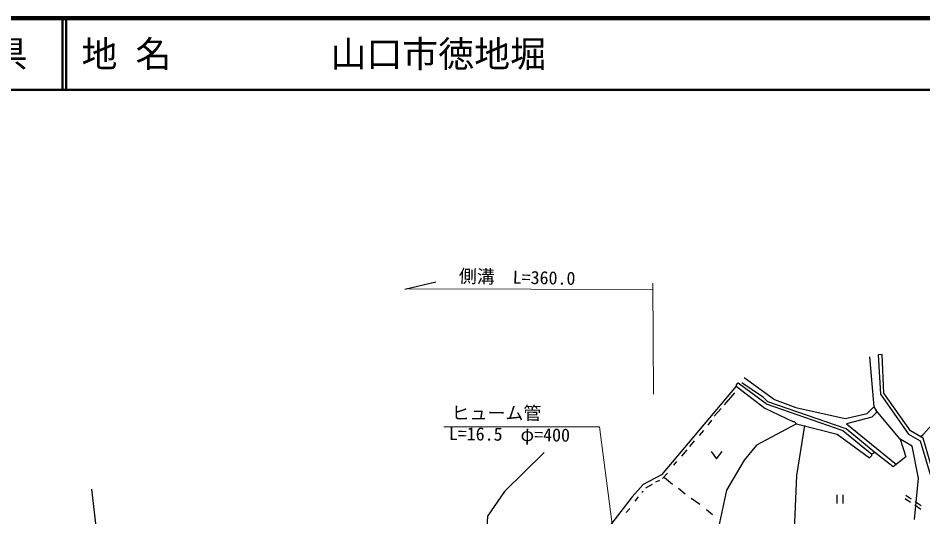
# Model space of a CAD drawing. Units: millimetres, scale not verified. Extents: x 40000 to 680000, y 20000 to 380000.
# Drawn here: x 361553 to 487475, y 310572 to 380000 of the extents above; entities that cross this region are included whole.
import ezdxf
from ezdxf.enums import TextEntityAlignment as Align

# ---------------------------------------------------------------- set-up
doc = ezdxf.new("R2010")
doc.units = ezdxf.units.MM
doc.header["$LTSCALE"] = 1000
for name, color, linetype, lineweight in [('M-BGD', 7, 'Continuous', 25), ('M-BMK-SRVR', 3, 'Continuous', 25), ('M-STR-HTXT', 7, 'Continuous', 13), ('M-TTL', 2, 'Continuous', 140), ('M-TTL-LINE', 7, 'Continuous', 50)]:
    doc.layers.add(name, color=color, linetype=linetype, lineweight=lineweight)
doc.layers.add('M-TTL-TXT', color=7, linetype='Continuous')
doc.styles.add('ＭＳ ゴシック', font='')
doc.styles.get('ＭＳ ゴシック').set_extended_font_data('MS Gothic')

msp = doc.modelspace()

# ---------------------------------------------------------------- linework, layer by layer
at = {"layer": 'M-BGD'}
for p, q in [((419677, 343253), (415359, 342237)), ((480044, 332839), (480637, 325896)), ((462603, 329960), (466836, 326912)), ((461502, 328775), (451088, 316414)), ((461756, 329198), (461502, 328944)), ((461502, 328944), (461502, 328775)), ((461502, 328775), (465481, 325727)), ((465651, 326320), (461756, 329198)), ((462264, 329283), (465143, 327336)), ((461248, 327844), (459809, 326150)), ((465651, 326320), (476319, 322594)), ((466836, 326912), (469799, 325812)), ((459411, 325645), (458440, 324592)), ((465481, 325727), (469376, 323864)), ((469799, 325812), (476657, 324288)), ((476657, 324288), (479705, 324965)), ((479705, 324965), (480637, 325896)), ((480975, 325050), (480383, 324457)), ((480637, 325896), (480975, 325388)), ((480975, 325388), (480975, 325050)), ((458031, 324034), (457523, 323356)), ((469376, 323864), (469545, 323864)), ((469545, 323864), (469884, 323526)), ((480383, 324457), (476827, 323526)), ((456930, 322594), (456337, 321917)), ((469884, 323526), (464296, 320562)), ((469884, 323526), (475557, 322086)), ((470985, 323272), (469884, 316329)), ((476319, 322594), (480383, 319292)), ((476827, 323526), (483781, 317883)), ((455660, 321155), (454983, 320393)), ((475557, 322086), (480044, 318784)), ((454644, 319885), (453882, 319038)), ((464296, 320562), (462603, 318446)), ((434747, 319546), (429244, 314128)), ((458016, 319677), (458766, 318677)), ((458766, 318677), (459516, 319677)), ((480044, 318784), (480383, 319123)), ((480806, 319546), (480383, 319292)), ((480383, 319123), (480383, 319292)), ((453205, 318276), (452781, 317768)), ((462603, 318446), (460147, 314297)), ((451088, 316414), (448548, 315059)), ((451935, 316668), (451257, 315906)), ((451511, 316075), (452612, 315144)), ((469884, 316329), (469291, 303121)), ((448548, 315059), (447024, 313366)), ((449818, 315059), (448887, 314551)), ((450834, 315652), (450241, 315398)), ((429244, 314128), (426873, 310656)), ((448548, 314128), (448379, 313958)), ((453459, 314551), (454390, 313789)), ((460147, 314297), (458877, 308455)), ((475497, 313649), (475497, 312449)), ((476397, 312449), (476397, 313649)), ((447024, 313366), (439489, 303629)), ((447871, 313366), (447363, 312773)), ((455237, 313196), (456422, 312350)), ((485767, 312583), (485001, 313108)), ((485825, 313053), (485118, 313536)), ((487229, 312094), (486403, 312658)), ((446685, 311757), (446177, 311164)), ((457353, 311588), (458200, 310910)), ((487169, 311622), (486344, 312187)), ((426873, 310656), (426365, 301343))]:
    msp.add_line(p, q, dxfattribs=at)
for points in [[(481790, 333173), (481231, 333130), (481561, 327670), (485459, 322095), (487107, 321163), (488684, 315889), (488513, 311217)], [(498175, 313042), (488938, 311236), (489153, 315966), (487505, 321512), (485742, 322544), (482048, 327799), (481790, 333173)], [(484316, 321406), (485090, 318934), (483349, 317536), (480806, 319546), (476792, 322847), (465892, 326609), (465143, 327336)], [(487148, 321721), (487518, 322057), (491813, 326828)], [(486309, 310233), (486878, 315942), (485972, 320439), (484316, 321406), (480975, 325388)]]:
    msp.add_lwpolyline(points, dxfattribs=at)
at = {"layer": 'M-BMK-SRVR'}
msp.add_line((371756, 314412), (377576, 266210), dxfattribs=at)
at = {"layer": 'M-STR-HTXT'}
for p, q in [((449903, 343084), (449987, 327674)), ((415951, 342322), (449903, 342237)), ((442452, 323102), (420807, 323102)), ((442452, 323102), (445331, 301089))]:
    msp.add_line(p, q, dxfattribs=at)
at = {"layer": 'M-TTL'}
msp.add_line((680000, 380000), (40000, 380000), dxfattribs=at)
at = {"layer": 'M-TTL-LINE'}
for p, q in [((367750, 380000), (367750, 370000)), ((368250, 380000), (368250, 370000)), ((40000, 370000), (680000, 370000))]:
    msp.add_line(p, q, dxfattribs=at)

# ---------------------------------------------------------------- texts
at = {"layer": 'M-STR-HTXT', "style": 'ＭＳ ゴシック'}
for s, rotation, p in [('側溝\u3000L=360.0', 358.847, (422864, 342637)), ('ヒューム管', 359.849, (421870, 323587)), ('L=16.5\u3000φ=400', 359.215, (421478, 320720))]:
    msp.add_text(s, height=1833, rotation=rotation, dxfattribs=at).set_placement(p, align=Align.BOTTOM_LEFT)
at = {"layer": 'M-TTL-TXT', "style": 'ＭＳ ゴシック'}
msp.add_text('山\u3000口\u3000県', height=3666, dxfattribs=at).set_placement((350375, 375000), align=Align.MIDDLE_CENTER)
for s, p in [('地 名', (370380, 375000)), ('山口市徳地堀', (405024, 375000))]:
    msp.add_text(s, height=3666, dxfattribs=at).set_placement(p, align=Align.MIDDLE_LEFT)

doc.saveas('drawing.dxf')
